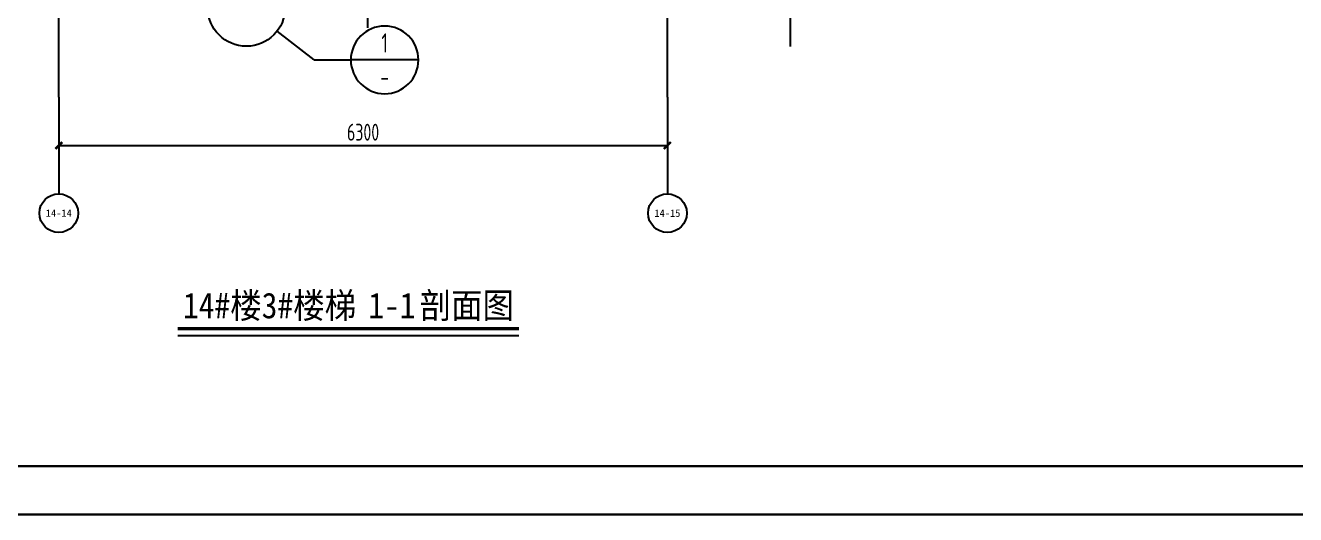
# Model space of a CAD drawing. Extents: x 458696 to 839151, y -191463 to 35158.
# Drawn here: x 541488 to 554636, y -49208 to -44143 of the extents above; entities that cross this region are included whole.
import ezdxf
from ezdxf.enums import TextEntityAlignment as Align

# ---------------------------------------------------------------- set-up
doc = ezdxf.new("R2010")
doc.units = 0
doc.header["$LTSCALE"] = 500
for name, pattern in [('109-34 轴网$0$L1$0$$AUDIT_BAD_LTYPE1', [0]), ('CENTER', [2, 1.25, -0.25, 0.25, -0.25]), ('DOTE', [2.42, 2, -0.2, 0.02, -0.2])]:
    doc.linetypes.add(name, pattern=pattern)
doc.layers.get('0').update_dxf_attribs({"linetype": 'CONTINUOUS'})
doc.layers.get('Defpoints').update_dxf_attribs({"color": 167, "linetype": 'CONTINUOUS'})
for name, color, linetype in [('02-TEXT_轴号', 7, 'CONTINUOUS'), ('AXIS', 253, 'CENTER'), ('DIM_SYMB', 3, 'CONTINUOUS'), ('PUB_TEXT', 7, 'CONTINUOUS'), ('s-dim', 3, 'CONTINUOUS'), ('S-DIM-Z', 3, 'CONTINUOUS'), ('s-thin', 3, 'CONTINUOUS')]:
    doc.layers.add(name, color=color, linetype=linetype)
doc.styles.add('_TCH_AXIS', font='STXIHEI.TTF')
doc.styles.add('_TCH_DIM_T3', font='ROS1', dxfattribs={"width": 0.8, "bigfont": 'JD'})
doc.styles.add('TSSD_Num', font='Tssdeng.shx', dxfattribs={"width": 0.7, "bigfont": 'Hztxt.shx'})
doc.styles.add('宋体', font='', dxfattribs={"width": 0.9})
doc.styles.get('宋体').set_extended_font_data('SimSun')
doc.dimstyles.new('_TCH_ARCH&&50', dxfattribs={"dimtxt": 175, "dimasz": 50, "dimexe": 125, "dimexo": 150, "dimgap": 50, "dimtad": 1, "dimdec": 0, "dimzin": 0, "dimdsep": 46, "dimtxsty": '_TCH_DIM_T3', "dimblk": 'ARCHTICK', "dimcen": 0.09, "dimclrt": 7, "dimazin": 2, "dimtfac": 1, "dimtdec": 0, "dimtix": 1, "dimtmove": 2, "dimatfit": 3, "dimfxl": 1, "dimtolj": 1, "dimtzin": 0, "dimarcsym": 0})

# ---------------------------------------------------------------- blocks, each defined once
blk = doc.blocks.new('图框-A1')
for points, const_width in [([(0, 0), (841, 0), (841, 594), (0, 594)], 0.05), ([(766, 584), (25, 584), (25, 10), (766, 10)], 0.5)]:
    blk.add_lwpolyline(points, close=True, dxfattribs=dict(const_width=const_width))
blk = doc.blocks.new('_ArchTick')
at = {"color": 0, "const_width": 0.5}
blk.add_lwpolyline([(-0.71, -0.71), (0.71, 0.71)], dxfattribs=at)
blk = doc.blocks.new('*D730')
at = {"layer": 'Defpoints', "color": 0, "transparency": 16777216}
for p in [(541833, -44887), (548133, -44887), (548133, -45387)]:
    blk.add_point(p, dxfattribs=at)
at = {"layer": 's-dim', "color": 0, "lineweight": -2, "transparency": 16777216}
for p, q in [((541833, -45037), (541833, -45512)), ((548133, -45037), (548133, -45512)), ((541833, -45387), (548133, -45387))]:
    blk.add_line(p, q, dxfattribs=at)
at = {"layer": 's-dim', "color": 0, "lineweight": -2, "transparency": 16777216, "xscale": 50, "yscale": 50, "zscale": 50, "rotation": 180}
blk.add_blockref('_ArchTick', (541833, -45387), dxfattribs=at)
at = {"layer": 's-dim', "color": 0, "lineweight": -2, "transparency": 16777216, "xscale": 50, "yscale": 50, "zscale": 50}
blk.add_blockref('_ArchTick', (548133, -45387), dxfattribs=at)
at = {"layer": 's-dim', "color": 7, "transparency": 16777216, "insert": (544983, -45249), "char_height": 175, "attachment_point": 5, "style": '_TCH_DIM_T3'}
blk.add_mtext('\\A1;6300', dxfattribs=at)
blk = doc.blocks.new('ts_idx')
at = {"color": 0, "linetype": 'ByBlock', "lineweight": -2}
blk.add_line((-0.5, 0), (0.5, 0), dxfattribs=at)
blk.add_circle((0, 0), 0.5, dxfattribs=at)
at = {"color": 0, "linetype": 'ByBlock', "lineweight": -2, "style": 'TSSD_Num', "width": 0.7}
for tag, p in [('1', (0, 0.25)), ('A', (0, -0.25))]:
    blk.add_attdef(tag, text='', height=0.286, dxfattribs=at).set_placement(p, align=Align.MIDDLE_CENTER)

msp = doc.modelspace()

# ---------------------------------------------------------------- linework, layer by layer
at = {"linetype": '109-34 轴网$0$L1$0$$AUDIT_BAD_LTYPE1'}
msp.add_lwpolyline([(577028.024, -19506.31), (577028.024, -49206.31), (534978.024, -49206.31), (534978.024, -19506.31)], close=True, dxfattribs=at)
msp.add_lwpolyline([(534978.024, -49206.31), (577028.024, -49206.31), (577028.024, -19506.31), (534978.024, -19506.31)], close=True)
at = {"color": 4, "ltscale": 0.001}
msp.add_circle((543775.051, -43959.266), 400.189, dxfattribs=at)
at = {"layer": 'AXIS', "color": 8, "linetype": 'DOTE'}
for p, q in [((541833.278, -44886.963), (541833.278, -26026.184)), ((548133.278, -44886.963), (548133.278, -26026.184))]:
    msp.add_line(p, q, dxfattribs=at)
at = {"layer": 'DIM_SYMB', "const_width": 35}
msp.add_lwpolyline([(543063.312, -47284.161), (546596.856, -47284.161)], dxfattribs=at)
at = {"layer": 'DIM_SYMB'}
msp.add_lwpolyline([(543064.541, -47354.161), (546596.856, -47354.161)], dxfattribs=at)
at = {"layer": 's-dim'}
for p, q in [((541833.278, -44886.963), (541833.278, -45886.963)), ((548133.278, -44886.963), (548133.278, -45886.963))]:
    msp.add_line(p, q, dxfattribs=at)
for centre in [(541833.278, -46086.963), (548133.278, -46086.963)]:
    msp.add_circle(centre, 200, dxfattribs=at)
at = {"layer": 'S-DIM-Z'}
msp.add_line((545028.416, -43028.731), (545028.416, -44167.731), dxfattribs=at)
at = {"layer": 's-thin'}
for q in [(544092.056, -44203.517), (544856.124, -44500.183)]:
    msp.add_line((544477.09, -44500.183), q, dxfattribs=at)
msp.add_lwpolyline([(549402.659, -26026.184), (549402.659, -33374.138), (549507.659, -33412.355), (549297.659, -33449.383), (549402.659, -33486.638), (549402.659, -44361.963)], dxfattribs=at)

# ---------------------------------------------------------------- block references
at = {"xscale": 50, "yscale": 50, "zscale": 50}
msp.add_blockref('图框-A1', (534978.024, -49206.31), dxfattribs=at)
at = {"layer": 's-thin'}
ref = msp.add_blockref('ts_idx', (545206.124, -44500.183), dxfattribs=dict(at, xscale=-700, yscale=700, zscale=700))
ref.add_attrib('1', '1', dxfattribs={"height": 200, "style": 'TSSD_Num', "width": 0.7}).set_placement((545206.124, -44325.183), align=Align.MIDDLE_CENTER)
ref.add_attrib('-', '-', dxfattribs={"height": 200, "style": 'TSSD_Num', "width": 0.7}).set_placement((545206.124, -44675.183), align=Align.MIDDLE_CENTER)

# ---------------------------------------------------------------- texts
at = {"layer": '02-TEXT_轴号', "style": '_TCH_AXIS'}
for s, height, width, p, p2 in [('14-14', 75.0039, 1.054452, (541698.394, -46124.465), (541968.162, -46124.465)), ('14-15', 76.1461, 1.037403, (547998.555, -46125.036), (548268.002, -46125.036))]:
    msp.add_text(s, height=height, dxfattribs=dict(at, width=width)).set_placement(p, p2, align=Align.FIT)
at = {"layer": 'PUB_TEXT', "style": '宋体', "width": 0.9}
for s, p in [('14#楼3#楼梯', (543118.968, -47175.764)), ('1-1', (545037.383, -47175.764)), ('剖面图', (545567.205, -47175.764))]:
    msp.add_text(s, height=265.8228, dxfattribs=at).set_placement(p)

# ---------------------------------------------------------------- dimensions: what is measured, and where the dimension line sits
at = {"layer": 's-dim'}
dim = msp.add_aligned_dim(p1=(541833.278, -44886.963), p2=(548133.278, -44886.963), distance=-500, dimstyle='_TCH_ARCH&&50', dxfattribs=at)
dim.commit()
dim.dimension.update_dxf_attribs({"geometry": '*D730', "text_midpoint": (544983.278, -45249.463)})

doc.saveas('drawing.dxf')
